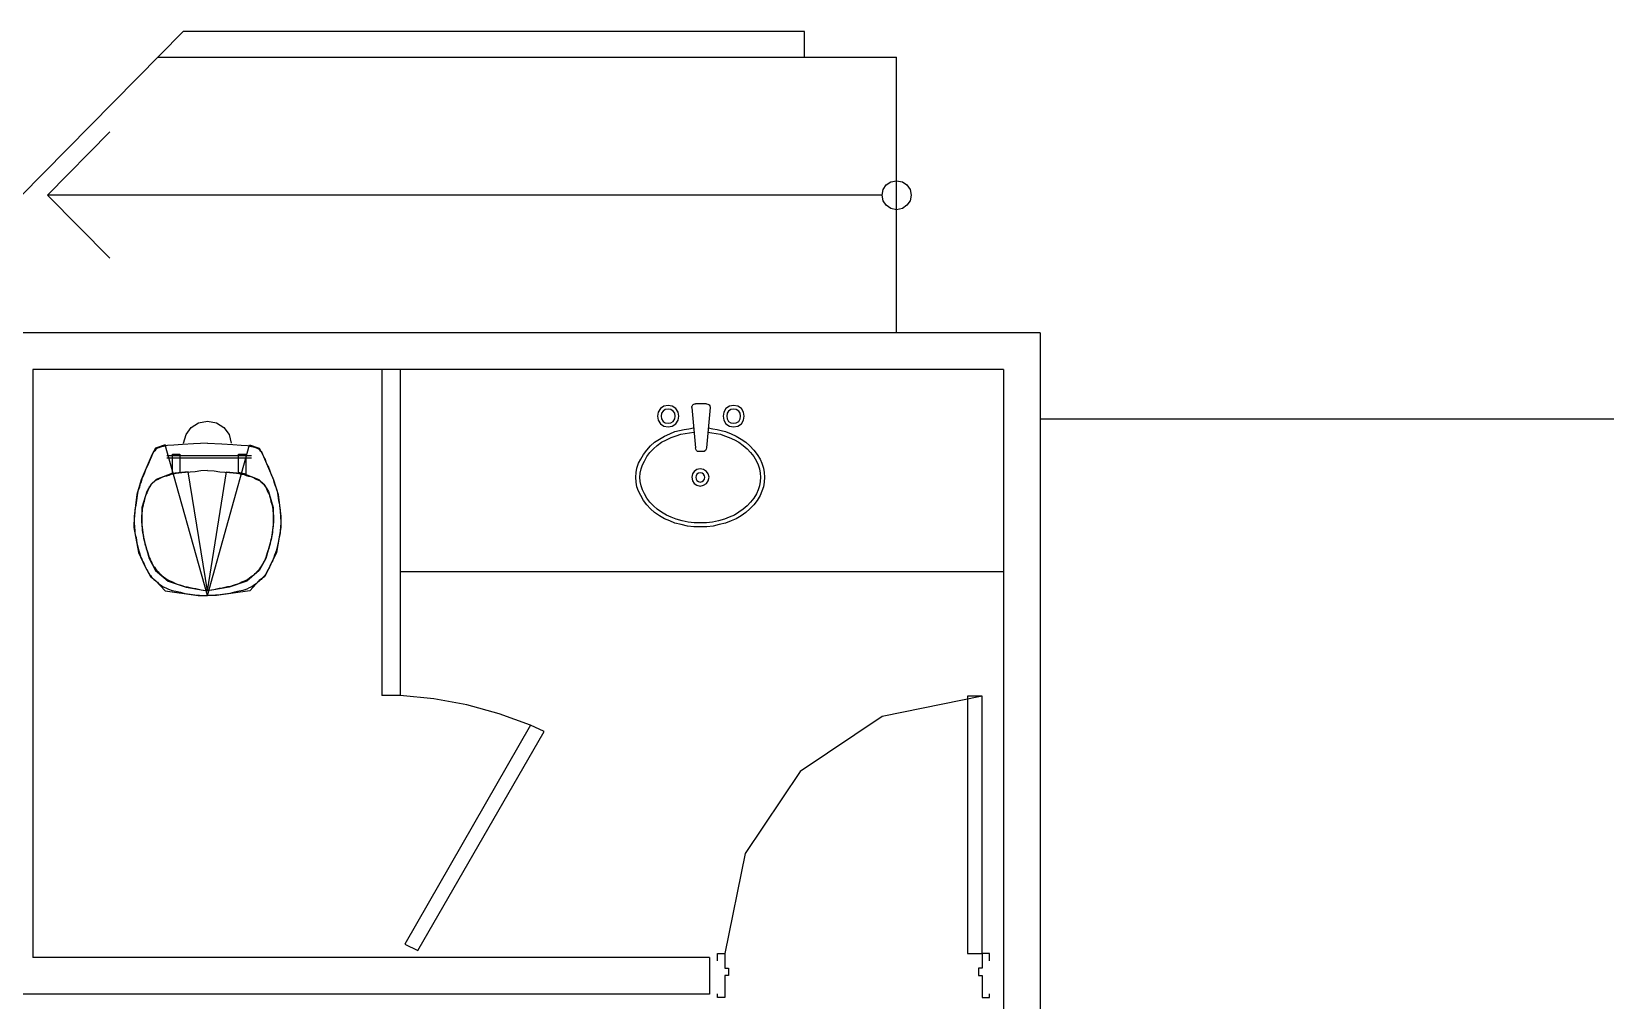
# Model space of a CAD drawing. Header units: metres. Extents: x 2 to 323, y -2 to 254.
# Drawn here: x 242.462 to 246.744, y 39.464 to 42.101 of the extents above; entities that cross this region are included whole.
import ezdxf

# ---------------------------------------------------------------- set-up
doc = ezdxf.new("R2010")
doc.units = ezdxf.units.M
doc.layers.add('REFERENCIA', color=7, linetype='Continuous')

msp = doc.modelspace()

# ---------------------------------------------------------------- linework, layer by layer
at = {"layer": 'REFERENCIA'}
for p, q in [((242.065, 41.281), (242.874, 42.101)), ((242.065, 41.281), (242.874, 42.101)), ((244.565, 42.101), (242.874, 42.101)), ((244.565, 42.101), (242.874, 42.101)), ((244.565, 42.031), (244.565, 42.101)), ((244.565, 42.031), (244.565, 42.101)), ((242.805, 42.031), (244.815, 42.031)), ((242.805, 42.031), (244.815, 42.031)), ((244.815, 41.281), (244.815, 42.031)), ((244.815, 41.281), (244.815, 42.031)), ((242.505, 41.656), (242.675, 41.828)), ((244.776, 41.656), (242.505, 41.656)), ((242.505, 41.656), (242.675, 41.484)), ((245.206, 41.281), (240.315, 41.281)), ((245.206, 41.281), (240.315, 41.281)), ((245.206, 41.281), (245.206, 38.681)), ((245.206, 41.281), (245.206, 38.681)), ((245.106, 41.181), (242.465, 41.181)), ((242.465, 41.181), (242.465, 39.581)), ((245.106, 41.181), (242.465, 41.181)), ((242.465, 41.181), (242.465, 39.581)), ((243.415, 41.181), (243.415, 40.294)), ((243.415, 41.181), (243.415, 40.294)), ((243.465, 41.181), (243.465, 40.294)), ((243.465, 41.181), (243.465, 40.294)), ((245.106, 41.181), (245.106, 38.681)), ((245.106, 41.181), (245.106, 38.681)), ((244.258, 41.078), (244.268, 40.968)), ((244.258, 41.078), (244.268, 40.968)), ((244.298, 41.088), (244.268, 41.088)), ((244.298, 41.088), (244.268, 41.088)), ((244.308, 41.078), (244.298, 40.968)), ((244.308, 41.078), (244.298, 40.968)), ((247.854, 41.046), (245.206, 41.046)), ((247.854, 41.046), (245.206, 41.046)), ((243.06, 40.946), (242.83, 40.946)), ((243.06, 40.946), (242.83, 40.946)), ((242.845, 40.951), (242.865, 40.951)), ((242.845, 40.896), (242.845, 40.951)), ((242.845, 40.951), (242.865, 40.951)), ((242.845, 40.896), (242.845, 40.951)), ((242.865, 40.951), (242.865, 40.901)), ((242.865, 40.951), (242.865, 40.901)), ((243.025, 40.901), (243.025, 40.951)), ((243.025, 40.951), (243.045, 40.951)), ((243.025, 40.901), (243.025, 40.951)), ((243.025, 40.951), (243.045, 40.951)), ((243.045, 40.951), (243.045, 40.896)), ((243.045, 40.951), (243.045, 40.896)), ((244.288, 40.958), (244.278, 40.958)), ((244.288, 40.958), (244.278, 40.958)), ((242.83, 40.941), (243.06, 40.941)), ((242.83, 40.941), (243.06, 40.941)), ((242.865, 40.901), (242.845, 40.896)), ((242.865, 40.901), (242.845, 40.896)), ((243.045, 40.896), (243.025, 40.901)), ((243.045, 40.896), (243.025, 40.901)), ((245.106, 40.631), (243.465, 40.631)), ((245.106, 40.631), (243.465, 40.631)), ((243.465, 40.294), (243.415, 40.294)), ((243.465, 40.294), (243.415, 40.294)), ((244.306, 39.581), (242.465, 39.581)), ((244.306, 39.581), (242.465, 39.581)), ((244.306, 39.581), (244.306, 39.481)), ((244.306, 39.581), (244.306, 39.481)), ((244.306, 39.481), (242.365, 39.481)), ((244.306, 39.481), (242.365, 39.481))]:
    msp.add_line(p, q, dxfattribs=at)
for points in [[(244.855, 41.656), (244.852, 41.64), (244.843, 41.628), (244.831, 41.619), (244.815, 41.616), (244.8, 41.619), (244.787, 41.628), (244.779, 41.64), (244.776, 41.656), (244.779, 41.671), (244.787, 41.684), (244.8, 41.692), (244.815, 41.695), (244.831, 41.692), (244.843, 41.684), (244.852, 41.671), (244.855, 41.656)], [(244.165, 41.054), (244.167, 41.043), (244.173, 41.033), (244.182, 41.027), (244.194, 41.025), (244.205, 41.027), (244.215, 41.033), (244.221, 41.043), (244.223, 41.054), (244.221, 41.065), (244.215, 41.075), (244.205, 41.081), (244.194, 41.083), (244.182, 41.081), (244.173, 41.075), (244.167, 41.065), (244.165, 41.054)], [(244.165, 41.054), (244.167, 41.043), (244.173, 41.033), (244.182, 41.027), (244.194, 41.025), (244.205, 41.027), (244.215, 41.033), (244.221, 41.043), (244.223, 41.054), (244.221, 41.065), (244.215, 41.075), (244.205, 41.081), (244.194, 41.083), (244.182, 41.081), (244.173, 41.075), (244.167, 41.065), (244.165, 41.054)], [(244.175, 41.054), (244.176, 41.047), (244.18, 41.04), (244.186, 41.036), (244.194, 41.035), (244.201, 41.036), (244.207, 41.04), (244.212, 41.047), (244.213, 41.054), (244.212, 41.062), (244.207, 41.068), (244.201, 41.072), (244.194, 41.073), (244.186, 41.072), (244.18, 41.068), (244.176, 41.062), (244.175, 41.054)], [(244.175, 41.054), (244.176, 41.047), (244.18, 41.04), (244.186, 41.036), (244.194, 41.035), (244.201, 41.036), (244.207, 41.04), (244.212, 41.047), (244.213, 41.054), (244.212, 41.062), (244.207, 41.068), (244.201, 41.072), (244.194, 41.073), (244.186, 41.072), (244.18, 41.068), (244.176, 41.062), (244.175, 41.054)], [(244.343, 41.054), (244.345, 41.043), (244.351, 41.033), (244.361, 41.027), (244.372, 41.025), (244.383, 41.027), (244.393, 41.033), (244.399, 41.043), (244.401, 41.054), (244.399, 41.065), (244.393, 41.075), (244.383, 41.081), (244.372, 41.083), (244.361, 41.081), (244.351, 41.075), (244.345, 41.065), (244.343, 41.054)], [(244.343, 41.054), (244.345, 41.043), (244.351, 41.033), (244.361, 41.027), (244.372, 41.025), (244.383, 41.027), (244.393, 41.033), (244.399, 41.043), (244.401, 41.054), (244.399, 41.065), (244.393, 41.075), (244.383, 41.081), (244.372, 41.083), (244.361, 41.081), (244.351, 41.075), (244.345, 41.065), (244.343, 41.054)], [(244.353, 41.054), (244.354, 41.047), (244.358, 41.04), (244.364, 41.036), (244.372, 41.035), (244.379, 41.036), (244.386, 41.04), (244.39, 41.047), (244.391, 41.054), (244.39, 41.062), (244.386, 41.068), (244.379, 41.072), (244.372, 41.073), (244.364, 41.072), (244.358, 41.068), (244.354, 41.062), (244.353, 41.054)], [(244.353, 41.054), (244.354, 41.047), (244.358, 41.04), (244.364, 41.036), (244.372, 41.035), (244.379, 41.036), (244.386, 41.04), (244.39, 41.047), (244.391, 41.054), (244.39, 41.062), (244.386, 41.068), (244.379, 41.072), (244.372, 41.073), (244.364, 41.072), (244.358, 41.068), (244.354, 41.062), (244.353, 41.054)], [(244.258, 40.888), (244.26, 40.878), (244.265, 40.871), (244.272, 40.866), (244.281, 40.864), (244.29, 40.866), (244.298, 40.871), (244.303, 40.878), (244.305, 40.888), (244.303, 40.897), (244.298, 40.904), (244.29, 40.909), (244.281, 40.911), (244.272, 40.909), (244.265, 40.904), (244.26, 40.897), (244.258, 40.888)], [(244.258, 40.888), (244.26, 40.878), (244.265, 40.871), (244.272, 40.866), (244.281, 40.864), (244.29, 40.866), (244.298, 40.871), (244.303, 40.878), (244.305, 40.888), (244.303, 40.897), (244.298, 40.904), (244.29, 40.909), (244.281, 40.911), (244.272, 40.909), (244.265, 40.904), (244.26, 40.897), (244.258, 40.888)], [(244.269, 40.888), (244.27, 40.883), (244.272, 40.879), (244.276, 40.876), (244.281, 40.875), (244.286, 40.876), (244.29, 40.879), (244.293, 40.883), (244.294, 40.888), (244.293, 40.892), (244.29, 40.896), (244.286, 40.899), (244.281, 40.9), (244.276, 40.899), (244.272, 40.896), (244.27, 40.892), (244.269, 40.888)], [(244.269, 40.888), (244.27, 40.883), (244.272, 40.879), (244.276, 40.876), (244.281, 40.875), (244.286, 40.876), (244.29, 40.879), (244.293, 40.883), (244.294, 40.888), (244.293, 40.892), (244.29, 40.896), (244.286, 40.899), (244.281, 40.9), (244.276, 40.899), (244.272, 40.896), (244.27, 40.892), (244.269, 40.888)], [(245.048, 39.592), (245.048, 40.292), (245.008, 40.292), (245.008, 39.592), (245.048, 39.592)], [(245.048, 39.592), (245.048, 40.292), (245.008, 40.292), (245.008, 39.592), (245.048, 39.592)], [(243.513, 39.6), (243.856, 40.196), (243.819, 40.213), (243.477, 39.617), (243.513, 39.6)], [(243.513, 39.6), (243.856, 40.196), (243.819, 40.213), (243.477, 39.617), (243.513, 39.6)]]:
    msp.add_lwpolyline(points, close=True, dxfattribs=at)
for points in [[(244.258, 41.078), (244.258, 41.08), (244.259, 41.082), (244.26, 41.083), (244.261, 41.085), (244.262, 41.086), (244.264, 41.087), (244.266, 41.088), (244.268, 41.088)], [(244.258, 41.078), (244.258, 41.08), (244.259, 41.082), (244.26, 41.083), (244.261, 41.085), (244.262, 41.086), (244.264, 41.087), (244.266, 41.088), (244.268, 41.088)], [(244.298, 41.088), (244.302, 41.087), (244.305, 41.085), (244.307, 41.082), (244.308, 41.078)], [(244.298, 41.088), (244.302, 41.087), (244.305, 41.085), (244.307, 41.082), (244.308, 41.078)], [(242.875, 40.981), (242.882, 41.004), (242.896, 41.023), (242.916, 41.036), (242.94, 41.041), (242.965, 41.036), (242.985, 41.023), (242.999, 41.004), (243.005, 40.981)], [(242.875, 40.981), (242.882, 41.004), (242.896, 41.023), (242.916, 41.036), (242.94, 41.041), (242.965, 41.036), (242.985, 41.023), (242.999, 41.004), (243.005, 40.981)], [(244.456, 40.888), (244.455, 40.875), (244.453, 40.862), (244.449, 40.85), (244.444, 40.838), (244.436, 40.825), (244.427, 40.813), (244.416, 40.802), (244.405, 40.792), (244.392, 40.783), (244.379, 40.775), (244.365, 40.769), (244.35, 40.763), (244.333, 40.759), (244.316, 40.755), (244.299, 40.753), (244.281, 40.753), (244.264, 40.753), (244.246, 40.755), (244.229, 40.759), (244.212, 40.763), (244.198, 40.769), (244.184, 40.775), (244.17, 40.783), (244.157, 40.792), (244.146, 40.802), (244.136, 40.813), (244.127, 40.825), (244.119, 40.838), (244.113, 40.85), (244.109, 40.862), (244.107, 40.875), (244.106, 40.888), (244.107, 40.901), (244.109, 40.913), (244.113, 40.926), (244.119, 40.937), (244.127, 40.95), (244.136, 40.962), (244.146, 40.973), (244.157, 40.983), (244.17, 40.992), (244.184, 41), (244.198, 41.006), (244.212, 41.012), (244.225, 41.015), (244.237, 41.018), (244.25, 41.02), (244.263, 41.022)], [(244.456, 40.888), (244.455, 40.875), (244.453, 40.862), (244.449, 40.85), (244.444, 40.838), (244.436, 40.825), (244.427, 40.813), (244.416, 40.802), (244.405, 40.792), (244.392, 40.783), (244.379, 40.775), (244.365, 40.769), (244.35, 40.763), (244.333, 40.759), (244.316, 40.755), (244.299, 40.753), (244.281, 40.753), (244.264, 40.753), (244.246, 40.755), (244.229, 40.759), (244.212, 40.763), (244.198, 40.769), (244.184, 40.775), (244.17, 40.783), (244.157, 40.792), (244.146, 40.802), (244.136, 40.813), (244.127, 40.825), (244.119, 40.838), (244.113, 40.85), (244.109, 40.862), (244.107, 40.875), (244.106, 40.888), (244.107, 40.901), (244.109, 40.913), (244.113, 40.926), (244.119, 40.937), (244.127, 40.95), (244.136, 40.962), (244.146, 40.973), (244.157, 40.983), (244.17, 40.992), (244.184, 41), (244.198, 41.006), (244.212, 41.012), (244.225, 41.015), (244.237, 41.018), (244.25, 41.02), (244.263, 41.022)], [(244.445, 40.888), (244.444, 40.876), (244.442, 40.865), (244.439, 40.854), (244.434, 40.843), (244.427, 40.831), (244.418, 40.82), (244.409, 40.81), (244.398, 40.801), (244.386, 40.793), (244.374, 40.785), (244.36, 40.779), (244.347, 40.774), (244.331, 40.769), (244.314, 40.766), (244.298, 40.764), (244.281, 40.764), (244.265, 40.764), (244.248, 40.766), (244.232, 40.769), (244.216, 40.774), (244.202, 40.779), (244.189, 40.785), (244.176, 40.793), (244.164, 40.801), (244.154, 40.81), (244.144, 40.82), (244.136, 40.831), (244.129, 40.843), (244.124, 40.854), (244.12, 40.865), (244.118, 40.876), (244.117, 40.888), (244.118, 40.899), (244.12, 40.911), (244.124, 40.922), (244.129, 40.932), (244.136, 40.944), (244.144, 40.955), (244.154, 40.965), (244.164, 40.974), (244.176, 40.983), (244.189, 40.99), (244.202, 40.996), (244.216, 41.001), (244.228, 41.005), (244.24, 41.007), (244.252, 41.009), (244.264, 41.011)], [(244.445, 40.888), (244.444, 40.876), (244.442, 40.865), (244.439, 40.854), (244.434, 40.843), (244.427, 40.831), (244.418, 40.82), (244.409, 40.81), (244.398, 40.801), (244.386, 40.793), (244.374, 40.785), (244.36, 40.779), (244.347, 40.774), (244.331, 40.769), (244.314, 40.766), (244.298, 40.764), (244.281, 40.764), (244.265, 40.764), (244.248, 40.766), (244.232, 40.769), (244.216, 40.774), (244.202, 40.779), (244.189, 40.785), (244.176, 40.793), (244.164, 40.801), (244.154, 40.81), (244.144, 40.82), (244.136, 40.831), (244.129, 40.843), (244.124, 40.854), (244.12, 40.865), (244.118, 40.876), (244.117, 40.888), (244.118, 40.899), (244.12, 40.911), (244.124, 40.922), (244.129, 40.932), (244.136, 40.944), (244.144, 40.955), (244.154, 40.965), (244.164, 40.974), (244.176, 40.983), (244.189, 40.99), (244.202, 40.996), (244.216, 41.001), (244.228, 41.005), (244.24, 41.007), (244.252, 41.009), (244.264, 41.011)], [(244.302, 41.011), (244.313, 41.009), (244.324, 41.007), (244.336, 41.005), (244.347, 41.001), (244.36, 40.996), (244.374, 40.99), (244.386, 40.983), (244.398, 40.974), (244.409, 40.965), (244.418, 40.955), (244.427, 40.944), (244.434, 40.932), (244.439, 40.922), (244.442, 40.911), (244.444, 40.899), (244.445, 40.888)], [(244.302, 41.011), (244.313, 41.009), (244.324, 41.007), (244.336, 41.005), (244.347, 41.001), (244.36, 40.996), (244.374, 40.99), (244.386, 40.983), (244.398, 40.974), (244.409, 40.965), (244.418, 40.955), (244.427, 40.944), (244.434, 40.932), (244.439, 40.922), (244.442, 40.911), (244.444, 40.899), (244.445, 40.888)], [(244.303, 41.022), (244.315, 41.02), (244.327, 41.018), (244.338, 41.015), (244.35, 41.012), (244.365, 41.006), (244.379, 41), (244.392, 40.992), (244.405, 40.983), (244.416, 40.973), (244.427, 40.962), (244.436, 40.95), (244.444, 40.937), (244.449, 40.926), (244.453, 40.913), (244.455, 40.901), (244.456, 40.888)], [(244.303, 41.022), (244.315, 41.02), (244.327, 41.018), (244.338, 41.015), (244.35, 41.012), (244.365, 41.006), (244.379, 41), (244.392, 40.992), (244.405, 40.983), (244.416, 40.973), (244.427, 40.962), (244.436, 40.95), (244.444, 40.937), (244.449, 40.926), (244.453, 40.913), (244.455, 40.901), (244.456, 40.888)], [(242.94, 40.981), (242.94, 40.981), (242.902, 40.979), (242.872, 40.977), (242.849, 40.975), (242.832, 40.974), (242.821, 40.972), (242.813, 40.97), (242.808, 40.968), (242.804, 40.967), (242.802, 40.965), (242.799, 40.963), (242.797, 40.96), (242.795, 40.958), (242.793, 40.955), (242.791, 40.951), (242.789, 40.947), (242.787, 40.942), (242.784, 40.936), (242.782, 40.93), (242.779, 40.923), (242.775, 40.915), (242.772, 40.908), (242.769, 40.9), (242.766, 40.893), (242.763, 40.886), (242.761, 40.879), (242.759, 40.873), (242.756, 40.867), (242.755, 40.861), (242.753, 40.855), (242.751, 40.85), (242.75, 40.844), (242.749, 40.838), (242.748, 40.831), (242.747, 40.825), (242.746, 40.818), (242.745, 40.811), (242.744, 40.805), (242.743, 40.798), (242.743, 40.792), (242.742, 40.786), (242.742, 40.781), (242.741, 40.776), (242.741, 40.771), (242.741, 40.766), (242.741, 40.761), (242.742, 40.756), (242.742, 40.75), (242.743, 40.744), (242.743, 40.738), (242.744, 40.731), (242.746, 40.724), (242.747, 40.717), (242.748, 40.709), (242.75, 40.702), (242.752, 40.695), (242.754, 40.688), (242.755, 40.682), (242.757, 40.676), (242.759, 40.67), (242.762, 40.665), (242.764, 40.66), (242.766, 40.656), (242.768, 40.651), (242.77, 40.647), (242.772, 40.643), (242.774, 40.639), (242.776, 40.636), (242.778, 40.632), (242.779, 40.629), (242.781, 40.626), (242.783, 40.623), (242.785, 40.621), (242.787, 40.618), (242.789, 40.616), (242.79, 40.614), (242.792, 40.612), (242.794, 40.61), (242.797, 40.608), (242.799, 40.606), (242.801, 40.604), (242.804, 40.602), (242.807, 40.599), (242.811, 40.596), (242.815, 40.593), (242.82, 40.59), (242.827, 40.587), (242.834, 40.583), (242.844, 40.58), (242.854, 40.578), (242.867, 40.575), (242.879, 40.572), (242.893, 40.57), (242.906, 40.568), (242.919, 40.567), (242.93, 40.566), (242.94, 40.566), (242.825, 40.976), (242.799, 40.967), (242.79, 40.951), (242.76, 40.881), (242.748, 40.841), (242.741, 40.781), (242.74, 40.751), (242.753, 40.683), (242.77, 40.646), (242.785, 40.618), (242.799, 40.607), (242.825, 40.579), (242.915, 40.566), (242.94, 40.566)], [(242.94, 40.981), (242.94, 40.981), (242.902, 40.979), (242.872, 40.977), (242.849, 40.975), (242.832, 40.974), (242.821, 40.972), (242.813, 40.97), (242.808, 40.968), (242.804, 40.967), (242.802, 40.965), (242.799, 40.963), (242.797, 40.96), (242.795, 40.958), (242.793, 40.955), (242.791, 40.951), (242.789, 40.947), (242.787, 40.942), (242.784, 40.936), (242.782, 40.93), (242.779, 40.923), (242.775, 40.915), (242.772, 40.908), (242.769, 40.9), (242.766, 40.893), (242.763, 40.886), (242.761, 40.879), (242.759, 40.873), (242.756, 40.867), (242.755, 40.861), (242.753, 40.855), (242.751, 40.85), (242.75, 40.844), (242.749, 40.838), (242.748, 40.831), (242.747, 40.825), (242.746, 40.818), (242.745, 40.811), (242.744, 40.805), (242.743, 40.798), (242.743, 40.792), (242.742, 40.786), (242.742, 40.781), (242.741, 40.776), (242.741, 40.771), (242.741, 40.766), (242.741, 40.761), (242.742, 40.756), (242.742, 40.75), (242.743, 40.744), (242.743, 40.738), (242.744, 40.731), (242.746, 40.724), (242.747, 40.717), (242.748, 40.709), (242.75, 40.702), (242.752, 40.695), (242.754, 40.688), (242.755, 40.682), (242.757, 40.676), (242.759, 40.67), (242.762, 40.665), (242.764, 40.66), (242.766, 40.656), (242.768, 40.651), (242.77, 40.647), (242.772, 40.643), (242.774, 40.639), (242.776, 40.636), (242.778, 40.632), (242.779, 40.629), (242.781, 40.626), (242.783, 40.623), (242.785, 40.621), (242.787, 40.618), (242.789, 40.616), (242.79, 40.614), (242.792, 40.612), (242.794, 40.61), (242.797, 40.608), (242.799, 40.606), (242.801, 40.604), (242.804, 40.602), (242.807, 40.599), (242.811, 40.596), (242.815, 40.593), (242.82, 40.59), (242.827, 40.587), (242.834, 40.583), (242.844, 40.58), (242.854, 40.578), (242.867, 40.575), (242.879, 40.572), (242.893, 40.57), (242.906, 40.568), (242.919, 40.567), (242.93, 40.566), (242.94, 40.566), (242.825, 40.976), (242.799, 40.967), (242.79, 40.951), (242.76, 40.881), (242.748, 40.841), (242.741, 40.781), (242.74, 40.751), (242.753, 40.683), (242.77, 40.646), (242.785, 40.618), (242.799, 40.607), (242.825, 40.579), (242.915, 40.566), (242.94, 40.566)], [(242.94, 40.981), (242.94, 40.981), (242.979, 40.979), (243.009, 40.977), (243.032, 40.975), (243.049, 40.974), (243.06, 40.972), (243.068, 40.97), (243.073, 40.968), (243.076, 40.967), (243.079, 40.965), (243.082, 40.963), (243.084, 40.96), (243.086, 40.958), (243.088, 40.955), (243.09, 40.951), (243.092, 40.947), (243.094, 40.942), (243.097, 40.936), (243.099, 40.93), (243.102, 40.923), (243.106, 40.915), (243.109, 40.908), (243.112, 40.9), (243.115, 40.893), (243.118, 40.886), (243.12, 40.879), (243.122, 40.873), (243.124, 40.867), (243.126, 40.861), (243.128, 40.855), (243.13, 40.85), (243.131, 40.844), (243.132, 40.838), (243.133, 40.831), (243.134, 40.825), (243.135, 40.818), (243.136, 40.811), (243.137, 40.805), (243.138, 40.798), (243.138, 40.792), (243.139, 40.786), (243.139, 40.781), (243.139, 40.776), (243.14, 40.771), (243.14, 40.766), (243.14, 40.761), (243.139, 40.756), (243.139, 40.75), (243.138, 40.744), (243.138, 40.738), (243.137, 40.731), (243.135, 40.724), (243.134, 40.717), (243.133, 40.709), (243.131, 40.702), (243.129, 40.695), (243.127, 40.688), (243.125, 40.682), (243.123, 40.676), (243.121, 40.67), (243.119, 40.665), (243.117, 40.66), (243.115, 40.656), (243.113, 40.651), (243.111, 40.647), (243.109, 40.643), (243.107, 40.639), (243.105, 40.636), (243.103, 40.632), (243.101, 40.629), (243.1, 40.626), (243.098, 40.623), (243.096, 40.621), (243.094, 40.618), (243.092, 40.616), (243.09, 40.614), (243.088, 40.612), (243.086, 40.61), (243.084, 40.608), (243.082, 40.606), (243.08, 40.604), (243.077, 40.602), (243.074, 40.599), (243.07, 40.596), (243.066, 40.593), (243.061, 40.59), (243.054, 40.587), (243.047, 40.583), (243.037, 40.58), (243.027, 40.578), (243.014, 40.575), (243.001, 40.572), (242.988, 40.57), (242.975, 40.568), (242.962, 40.567), (242.951, 40.566), (242.94, 40.566), (243.055, 40.976), (243.081, 40.967), (243.09, 40.951), (243.12, 40.881), (243.133, 40.841), (243.14, 40.781), (243.14, 40.751), (243.128, 40.683), (243.11, 40.646), (243.096, 40.618), (243.081, 40.607), (243.056, 40.579), (242.965, 40.566), (242.94, 40.566)], [(242.94, 40.981), (242.94, 40.981), (242.979, 40.979), (243.009, 40.977), (243.032, 40.975), (243.049, 40.974), (243.06, 40.972), (243.068, 40.97), (243.073, 40.968), (243.076, 40.967), (243.079, 40.965), (243.082, 40.963), (243.084, 40.96), (243.086, 40.958), (243.088, 40.955), (243.09, 40.951), (243.092, 40.947), (243.094, 40.942), (243.097, 40.936), (243.099, 40.93), (243.102, 40.923), (243.106, 40.915), (243.109, 40.908), (243.112, 40.9), (243.115, 40.893), (243.118, 40.886), (243.12, 40.879), (243.122, 40.873), (243.124, 40.867), (243.126, 40.861), (243.128, 40.855), (243.13, 40.85), (243.131, 40.844), (243.132, 40.838), (243.133, 40.831), (243.134, 40.825), (243.135, 40.818), (243.136, 40.811), (243.137, 40.805), (243.138, 40.798), (243.138, 40.792), (243.139, 40.786), (243.139, 40.781), (243.139, 40.776), (243.14, 40.771), (243.14, 40.766), (243.14, 40.761), (243.139, 40.756), (243.139, 40.75), (243.138, 40.744), (243.138, 40.738), (243.137, 40.731), (243.135, 40.724), (243.134, 40.717), (243.133, 40.709), (243.131, 40.702), (243.129, 40.695), (243.127, 40.688), (243.125, 40.682), (243.123, 40.676), (243.121, 40.67), (243.119, 40.665), (243.117, 40.66), (243.115, 40.656), (243.113, 40.651), (243.111, 40.647), (243.109, 40.643), (243.107, 40.639), (243.105, 40.636), (243.103, 40.632), (243.101, 40.629), (243.1, 40.626), (243.098, 40.623), (243.096, 40.621), (243.094, 40.618), (243.092, 40.616), (243.09, 40.614), (243.088, 40.612), (243.086, 40.61), (243.084, 40.608), (243.082, 40.606), (243.08, 40.604), (243.077, 40.602), (243.074, 40.599), (243.07, 40.596), (243.066, 40.593), (243.061, 40.59), (243.054, 40.587), (243.047, 40.583), (243.037, 40.58), (243.027, 40.578), (243.014, 40.575), (243.001, 40.572), (242.988, 40.57), (242.975, 40.568), (242.962, 40.567), (242.951, 40.566), (242.94, 40.566), (243.055, 40.976), (243.081, 40.967), (243.09, 40.951), (243.12, 40.881), (243.133, 40.841), (243.14, 40.781), (243.14, 40.751), (243.128, 40.683), (243.11, 40.646), (243.096, 40.618), (243.081, 40.607), (243.056, 40.579), (242.965, 40.566), (242.94, 40.566)], [(244.278, 40.958), (244.274, 40.958), (244.271, 40.961), (244.269, 40.964), (244.268, 40.968)], [(244.278, 40.958), (244.274, 40.958), (244.271, 40.961), (244.269, 40.964), (244.268, 40.968)], [(244.298, 40.968), (244.297, 40.964), (244.295, 40.961), (244.292, 40.958), (244.288, 40.958)], [(244.298, 40.968), (244.297, 40.964), (244.295, 40.961), (244.292, 40.958), (244.288, 40.958)], [(242.94, 40.906), (242.94, 40.906), (242.922, 40.905), (242.907, 40.903), (242.893, 40.902), (242.881, 40.901), (242.871, 40.9), (242.862, 40.899), (242.855, 40.898), (242.847, 40.896), (242.841, 40.895), (242.835, 40.893), (242.829, 40.891), (242.823, 40.89), (242.818, 40.888), (242.814, 40.886), (242.809, 40.884), (242.806, 40.882), (242.802, 40.88), (242.799, 40.879), (242.797, 40.877), (242.794, 40.875), (242.792, 40.873), (242.79, 40.871), (242.789, 40.87), (242.787, 40.868), (242.785, 40.866), (242.784, 40.863), (242.782, 40.861), (242.781, 40.858), (242.779, 40.856), (242.778, 40.852), (242.776, 40.849), (242.775, 40.845), (242.773, 40.841), (242.772, 40.837), (242.77, 40.832), (242.769, 40.827), (242.768, 40.822), (242.766, 40.817), (242.765, 40.812), (242.764, 40.806), (242.763, 40.801), (242.763, 40.796), (242.762, 40.791), (242.762, 40.786), (242.762, 40.781), (242.762, 40.776), (242.762, 40.771), (242.762, 40.766), (242.762, 40.76), (242.762, 40.755), (242.763, 40.749), (242.763, 40.744), (242.764, 40.738), (242.765, 40.732), (242.766, 40.726), (242.767, 40.72), (242.769, 40.714), (242.77, 40.707), (242.772, 40.701), (242.774, 40.694), (242.776, 40.688), (242.778, 40.682), (242.78, 40.676), (242.782, 40.67), (242.784, 40.665), (242.786, 40.66), (242.789, 40.655), (242.791, 40.651), (242.793, 40.647), (242.796, 40.643), (242.799, 40.639), (242.802, 40.635), (242.806, 40.631), (242.809, 40.627), (242.813, 40.624), (242.817, 40.62), (242.821, 40.617), (242.826, 40.613), (242.831, 40.61), (242.836, 40.607), (242.841, 40.605), (242.847, 40.602), (242.852, 40.6), (242.858, 40.597), (242.865, 40.595), (242.871, 40.593), (242.878, 40.591), (242.886, 40.59), (242.893, 40.588), (242.901, 40.586), (242.909, 40.585), (242.916, 40.583), (242.923, 40.582), (242.93, 40.581), (242.936, 40.58), (242.94, 40.579), (242.888, 40.903), (242.843, 40.898), (242.801, 40.882), (242.787, 40.869), (242.775, 40.849), (242.762, 40.806), (242.761, 40.767), (242.766, 40.722), (242.782, 40.667), (242.799, 40.634), (242.833, 40.605), (242.882, 40.589), (242.929, 40.581), (242.94, 40.579)], [(242.94, 40.906), (242.94, 40.906), (242.922, 40.905), (242.907, 40.903), (242.893, 40.902), (242.881, 40.901), (242.871, 40.9), (242.862, 40.899), (242.855, 40.898), (242.847, 40.896), (242.841, 40.895), (242.835, 40.893), (242.829, 40.891), (242.823, 40.89), (242.818, 40.888), (242.814, 40.886), (242.809, 40.884), (242.806, 40.882), (242.802, 40.88), (242.799, 40.879), (242.797, 40.877), (242.794, 40.875), (242.792, 40.873), (242.79, 40.871), (242.789, 40.87), (242.787, 40.868), (242.785, 40.866), (242.784, 40.863), (242.782, 40.861), (242.781, 40.858), (242.779, 40.856), (242.778, 40.852), (242.776, 40.849), (242.775, 40.845), (242.773, 40.841), (242.772, 40.837), (242.77, 40.832), (242.769, 40.827), (242.768, 40.822), (242.766, 40.817), (242.765, 40.812), (242.764, 40.806), (242.763, 40.801), (242.763, 40.796), (242.762, 40.791), (242.762, 40.786), (242.762, 40.781), (242.762, 40.776), (242.762, 40.771), (242.762, 40.766), (242.762, 40.76), (242.762, 40.755), (242.763, 40.749), (242.763, 40.744), (242.764, 40.738), (242.765, 40.732), (242.766, 40.726), (242.767, 40.72), (242.769, 40.714), (242.77, 40.707), (242.772, 40.701), (242.774, 40.694), (242.776, 40.688), (242.778, 40.682), (242.78, 40.676), (242.782, 40.67), (242.784, 40.665), (242.786, 40.66), (242.789, 40.655), (242.791, 40.651), (242.793, 40.647), (242.796, 40.643), (242.799, 40.639), (242.802, 40.635), (242.806, 40.631), (242.809, 40.627), (242.813, 40.624), (242.817, 40.62), (242.821, 40.617), (242.826, 40.613), (242.831, 40.61), (242.836, 40.607), (242.841, 40.605), (242.847, 40.602), (242.852, 40.6), (242.858, 40.597), (242.865, 40.595), (242.871, 40.593), (242.878, 40.591), (242.886, 40.59), (242.893, 40.588), (242.901, 40.586), (242.909, 40.585), (242.916, 40.583), (242.923, 40.582), (242.93, 40.581), (242.936, 40.58), (242.94, 40.579), (242.888, 40.903), (242.843, 40.898), (242.801, 40.882), (242.787, 40.869), (242.775, 40.849), (242.762, 40.806), (242.761, 40.767), (242.766, 40.722), (242.782, 40.667), (242.799, 40.634), (242.833, 40.605), (242.882, 40.589), (242.929, 40.581), (242.94, 40.579)], [(242.94, 40.906), (242.94, 40.906), (242.959, 40.905), (242.974, 40.903), (242.988, 40.902), (243, 40.901), (243.01, 40.9), (243.019, 40.899), (243.026, 40.898), (243.033, 40.896), (243.04, 40.895), (243.046, 40.893), (243.052, 40.891), (243.058, 40.89), (243.063, 40.888), (243.067, 40.886), (243.071, 40.884), (243.075, 40.882), (243.079, 40.88), (243.082, 40.879), (243.084, 40.877), (243.086, 40.875), (243.089, 40.873), (243.09, 40.871), (243.092, 40.87), (243.094, 40.868), (243.095, 40.866), (243.097, 40.863), (243.099, 40.861), (243.1, 40.858), (243.101, 40.856), (243.103, 40.852), (243.104, 40.849), (243.106, 40.845), (243.108, 40.841), (243.109, 40.837), (243.111, 40.832), (243.112, 40.827), (243.113, 40.822), (243.115, 40.817), (243.116, 40.812), (243.117, 40.806), (243.118, 40.801), (243.118, 40.796), (243.119, 40.791), (243.119, 40.786), (243.119, 40.781), (243.119, 40.776), (243.119, 40.771), (243.119, 40.766), (243.119, 40.76), (243.119, 40.755), (243.118, 40.749), (243.117, 40.744), (243.117, 40.738), (243.116, 40.732), (243.115, 40.726), (243.114, 40.72), (243.112, 40.714), (243.111, 40.707), (243.109, 40.701), (243.107, 40.694), (243.105, 40.688), (243.103, 40.682), (243.101, 40.676), (243.099, 40.67), (243.097, 40.665), (243.095, 40.66), (243.092, 40.655), (243.09, 40.651), (243.087, 40.647), (243.085, 40.643), (243.082, 40.639), (243.079, 40.635), (243.075, 40.631), (243.072, 40.627), (243.068, 40.624), (243.064, 40.62), (243.059, 40.617), (243.055, 40.613), (243.05, 40.61), (243.045, 40.607), (243.04, 40.605), (243.034, 40.602), (243.029, 40.6), (243.022, 40.597), (243.016, 40.595), (243.01, 40.593), (243.003, 40.591), (242.995, 40.59), (242.988, 40.588), (242.98, 40.586), (242.972, 40.585), (242.965, 40.583), (242.958, 40.582), (242.951, 40.581), (242.945, 40.58), (242.94, 40.579), (242.992, 40.903), (243.038, 40.898), (243.08, 40.882), (243.094, 40.869), (243.106, 40.849), (243.119, 40.806), (243.12, 40.767), (243.115, 40.722), (243.099, 40.667), (243.081, 40.634), (243.047, 40.605), (242.999, 40.589), (242.952, 40.581), (242.94, 40.579)], [(242.94, 40.906), (242.94, 40.906), (242.959, 40.905), (242.974, 40.903), (242.988, 40.902), (243, 40.901), (243.01, 40.9), (243.019, 40.899), (243.026, 40.898), (243.033, 40.896), (243.04, 40.895), (243.046, 40.893), (243.052, 40.891), (243.058, 40.89), (243.063, 40.888), (243.067, 40.886), (243.071, 40.884), (243.075, 40.882), (243.079, 40.88), (243.082, 40.879), (243.084, 40.877), (243.086, 40.875), (243.089, 40.873), (243.09, 40.871), (243.092, 40.87), (243.094, 40.868), (243.095, 40.866), (243.097, 40.863), (243.099, 40.861), (243.1, 40.858), (243.101, 40.856), (243.103, 40.852), (243.104, 40.849), (243.106, 40.845), (243.108, 40.841), (243.109, 40.837), (243.111, 40.832), (243.112, 40.827), (243.113, 40.822), (243.115, 40.817), (243.116, 40.812), (243.117, 40.806), (243.118, 40.801), (243.118, 40.796), (243.119, 40.791), (243.119, 40.786), (243.119, 40.781), (243.119, 40.776), (243.119, 40.771), (243.119, 40.766), (243.119, 40.76), (243.119, 40.755), (243.118, 40.749), (243.117, 40.744), (243.117, 40.738), (243.116, 40.732), (243.115, 40.726), (243.114, 40.72), (243.112, 40.714), (243.111, 40.707), (243.109, 40.701), (243.107, 40.694), (243.105, 40.688), (243.103, 40.682), (243.101, 40.676), (243.099, 40.67), (243.097, 40.665), (243.095, 40.66), (243.092, 40.655), (243.09, 40.651), (243.087, 40.647), (243.085, 40.643), (243.082, 40.639), (243.079, 40.635), (243.075, 40.631), (243.072, 40.627), (243.068, 40.624), (243.064, 40.62), (243.059, 40.617), (243.055, 40.613), (243.05, 40.61), (243.045, 40.607), (243.04, 40.605), (243.034, 40.602), (243.029, 40.6), (243.022, 40.597), (243.016, 40.595), (243.01, 40.593), (243.003, 40.591), (242.995, 40.59), (242.988, 40.588), (242.98, 40.586), (242.972, 40.585), (242.965, 40.583), (242.958, 40.582), (242.951, 40.581), (242.945, 40.58), (242.94, 40.579), (242.992, 40.903), (243.038, 40.898), (243.08, 40.882), (243.094, 40.869), (243.106, 40.849), (243.119, 40.806), (243.12, 40.767), (243.115, 40.722), (243.099, 40.667), (243.081, 40.634), (243.047, 40.605), (242.999, 40.589), (242.952, 40.581), (242.94, 40.579)], [(243.819, 40.213), (243.734, 40.244), (243.646, 40.269), (243.556, 40.285), (243.465, 40.294)], [(243.819, 40.213), (243.734, 40.244), (243.646, 40.269), (243.556, 40.285), (243.465, 40.294)], [(245.048, 40.292), (244.776, 40.237), (244.553, 40.087), (244.403, 39.864), (244.348, 39.592)], [(245.048, 40.292), (244.776, 40.237), (244.553, 40.087), (244.403, 39.864), (244.348, 39.592)], [(244.328, 39.572), (244.328, 39.592), (244.348, 39.592), (244.348, 39.552), (244.358, 39.552), (244.358, 39.532), (244.348, 39.532), (244.348, 39.472), (244.328, 39.472), (244.328, 39.482)], [(244.328, 39.572), (244.328, 39.592), (244.348, 39.592), (244.348, 39.552), (244.358, 39.552), (244.358, 39.532), (244.348, 39.532), (244.348, 39.472), (244.328, 39.472), (244.328, 39.482)], [(245.068, 39.572), (245.068, 39.592), (245.048, 39.592), (245.048, 39.552), (245.038, 39.552), (245.038, 39.532), (245.048, 39.532), (245.048, 39.472), (245.068, 39.472), (245.068, 39.482)], [(245.068, 39.572), (245.068, 39.592), (245.048, 39.592), (245.048, 39.552), (245.038, 39.552), (245.038, 39.532), (245.048, 39.532), (245.048, 39.472), (245.068, 39.472), (245.068, 39.482)]]:
    msp.add_lwpolyline(points, dxfattribs=at)

doc.saveas('drawing.dxf')
